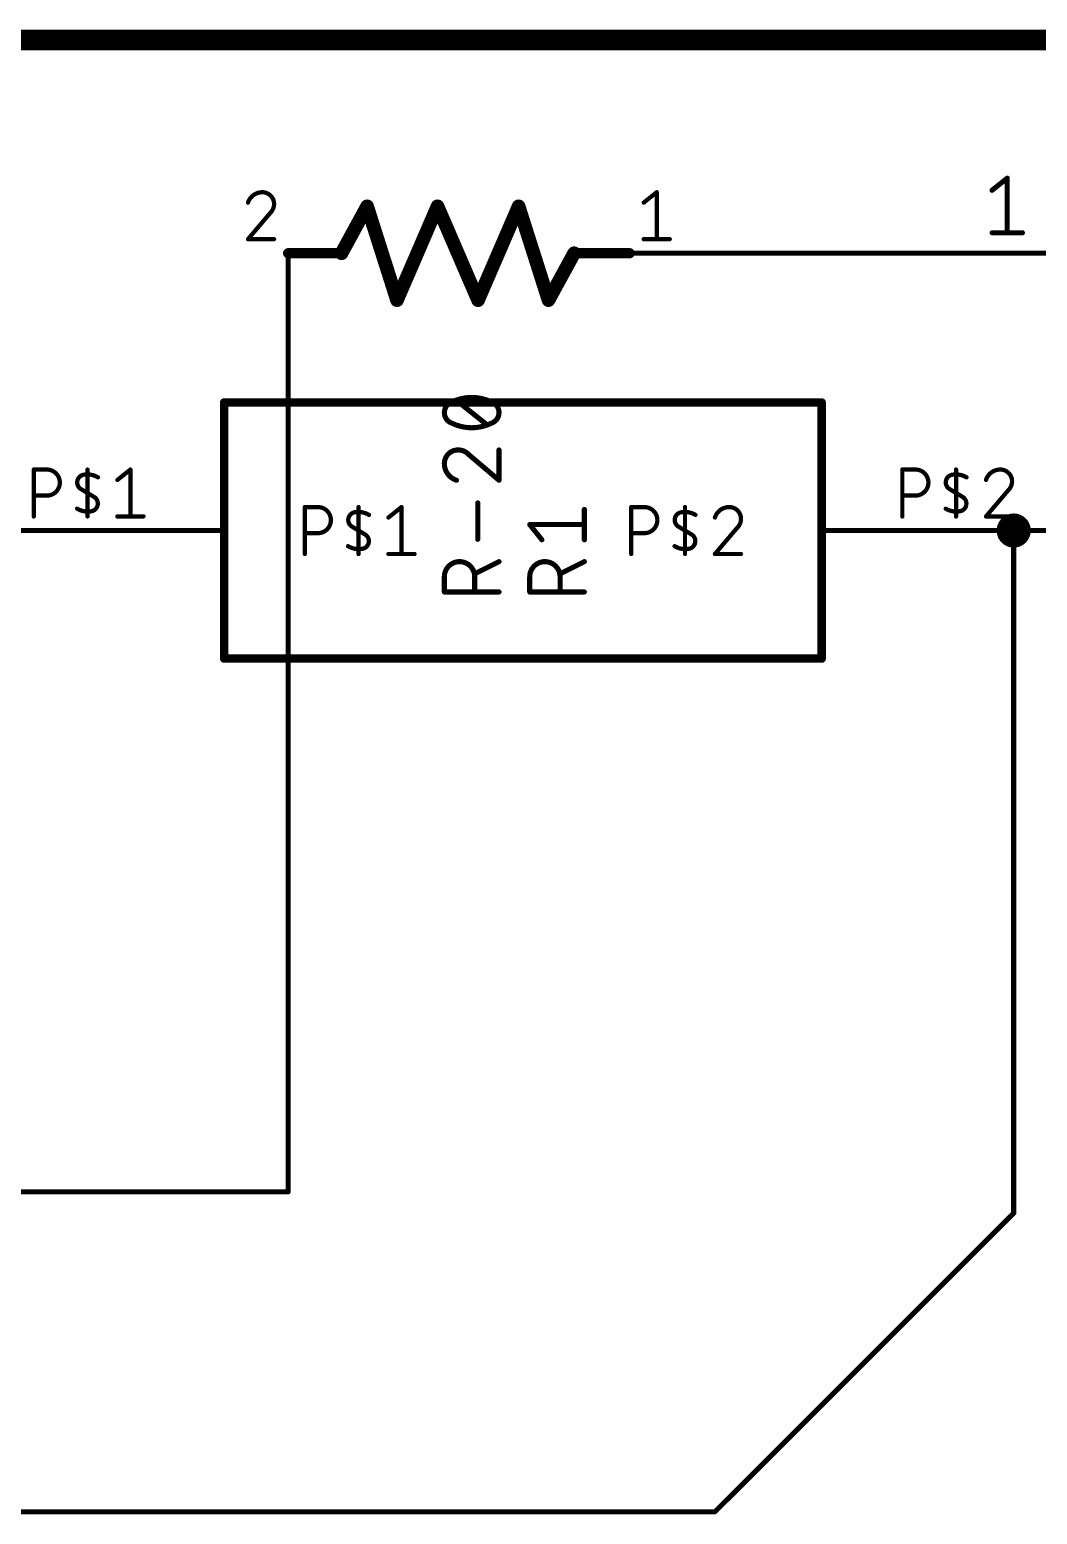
# Model space of a CAD drawing. Extents: x -177 to 163, y -159 to 163.
# Drawn here: x -100.4 to -70.42, y -16.59 to 27.61 of the extents above; entities that cross this region are included whole.
import ezdxf

# ---------------------------------------------------------------- set-up
doc = ezdxf.new("R2010")
doc.units = 0
for name, color, linetype in [('90', 40, 'CONTINUOUS'), ('91', 122, 'CONTINUOUS'), ('94', 12, 'CONTINUOUS'), ('95', 251, 'CONTINUOUS'), ('96', 251, 'CONTINUOUS')]:
    doc.layers.add(name, color=color, linetype=linetype)

msp = doc.modelspace()

# ---------------------------------------------------------------- linework, layer by layer
at = {"layer": '90', "const_width": 0.6096}
msp.add_lwpolyline([(-177.165, 27.305), (-13.335, 27.305)], dxfattribs=at)
at = {"layer": '91', "const_width": 0.1524}
for points in [[(-92.71, 20.955), (-92.71, -6.985)], [(-82.55, 20.955), (-62.865, 20.955)], [(-99.695, 12.7), (-100.965, 12.7)], [(-71.755, 12.7), (-71.12, 12.7)], [(-71.12, 12.7), (-66.04, 12.7)], [(-71.12, -7.62), (-71.12, 12.7)], [(-92.71, -6.985), (-106.045, -6.985)], [(-80.01, -16.51), (-71.12, -7.62)], [(-129.54, -16.51), (-80.01, -16.51)]]:
    msp.add_lwpolyline(points, dxfattribs=at)
at = {"layer": '91'}
for points, const_width in [([(-92.6719, 20.955, 1), (-92.7481, 20.955)], 0.0762), ([(-82.55, 20.9931, 1), (-82.55, 20.9169)], 0.0762), ([(-71.12, 12.446, 1), (-71.12, 12.954, 1), (-71.12, 12.446)], 0.508), ([(-99.695, 12.6619, 1), (-99.695, 12.7381)], 0.0762), ([(-71.755, 12.7381, 1), (-71.755, 12.6619)], 0.0762), ([(-71.12, 12.7381, 1), (-71.12, 12.6619)], 0.0762), ([(-71.0819, 12.7, 1), (-71.1581, 12.7)], 0.0762), ([(-71.12, 12.6619, 1), (-71.12, 12.7381)], 0.0762), ([(-92.7481, -6.985, 1), (-92.6719, -6.985)], 0.0762), ([(-92.71, -7.0231, 1), (-92.71, -6.9469)], 0.0762), ([(-71.1581, -7.62, 1), (-71.0819, -7.62)], 0.0762), ([(-71.0931, -7.6469, 1), (-71.1469, -7.5931)], 0.0762), ([(-80.0369, -16.4831, 1), (-79.9831, -16.5369)], 0.0762), ([(-80.01, -16.5481, 1), (-80.01, -16.4719)], 0.0762)]:
    msp.add_lwpolyline(points, format="xyb", dxfattribs=dict(at, const_width=const_width))
at = {"layer": '94'}
for points, const_width in [([(-91.1225, 20.955), (-90.3605, 22.352)], 0.4064), ([(-90.3605, 22.352), (-89.4715, 19.558)], 0.4064), ([(-89.4715, 19.558), (-88.265, 22.352)], 0.4064), ([(-88.265, 22.352), (-87.0585, 19.558)], 0.4064), ([(-87.0585, 19.558), (-85.852, 22.352)], 0.4064), ([(-85.852, 22.352), (-84.963, 19.558)], 0.4064), ([(-92.71, 20.955), (-91.1225, 20.955)], 0.3048), ([(-84.963, 19.558), (-84.201, 20.955)], 0.4064), ([(-82.55, 20.955), (-84.1375, 20.955)], 0.3048), ([(-84.201, 20.955), (-84.1375, 20.955)], 0.1524), ([(-94.615, 16.51), (-76.835, 16.51)], 0.254), ([(-94.615, 8.89), (-94.615, 16.51)], 0.254), ([(-76.835, 16.51), (-76.835, 8.89)], 0.254), ([(-99.695, 12.7), (-94.615, 12.7)], 0.1524), ([(-71.755, 12.7), (-76.835, 12.7)], 0.1524), ([(-76.835, 8.89), (-94.615, 8.89)], 0.254)]:
    msp.add_lwpolyline(points, dxfattribs=dict(at, const_width=const_width))
for points, const_width in [([(-90.2637, 22.3828, 1), (-90.4573, 22.3212)], 0.2032), ([(-90.2713, 22.3033, 1), (-90.4497, 22.4007)], 0.2032), ([(-88.1717, 22.3923, 1), (-88.3583, 22.3117)], 0.2032), ([(-88.1717, 22.3117, 1), (-88.3583, 22.3923)], 0.2032), ([(-85.7552, 22.3828, 1), (-85.9488, 22.3212)], 0.2032), ([(-85.7587, 22.3117, 1), (-85.9453, 22.3923)], 0.2032), ([(-92.71, 21.0312, 1), (-92.71, 20.8788)], 0.1524), ([(-91.2117, 21.0037, 1), (-91.0333, 20.9063)], 0.2032), ([(-91.1225, 20.8788, 1), (-91.1225, 21.0312)], 0.1524), ([(-84.1118, 20.9063, 1), (-84.2902, 21.0037)], 0.2032), ([(-84.1375, 21.0312, 1), (-84.1375, 20.8788)], 0.1524), ([(-84.201, 20.9931, 1), (-84.201, 20.9169)], 0.0762), ([(-84.1375, 20.9169, 1), (-84.1375, 20.9931)], 0.0762), ([(-82.55, 20.8788, 1), (-82.55, 21.0312)], 0.1524), ([(-89.5648, 19.5983, 1), (-89.3782, 19.5177)], 0.2032), ([(-89.5683, 19.5272, 1), (-89.3747, 19.5888)], 0.2032), ([(-87.1518, 19.5983, 1), (-86.9652, 19.5177)], 0.2032), ([(-87.1518, 19.5177, 1), (-86.9652, 19.5983)], 0.2032), ([(-85.0522, 19.6067, 1), (-84.8738, 19.5093)], 0.2032), ([(-85.0598, 19.5272, 1), (-84.8662, 19.5888)], 0.2032), ([(-94.615, 16.5735, 1), (-94.615, 16.4465)], 0.127), ([(-94.5515, 16.51, 1), (-94.6785, 16.51)], 0.127), ([(-76.7715, 16.51, 1), (-76.8985, 16.51)], 0.127), ([(-76.835, 16.4465, 1), (-76.835, 16.5735)], 0.127), ([(-99.695, 12.7381, 1), (-99.695, 12.6619)], 0.0762), ([(-94.615, 12.6619, 1), (-94.615, 12.7381)], 0.0762), ([(-76.835, 12.7381, 1), (-76.835, 12.6619)], 0.0762), ([(-71.755, 12.6619, 1), (-71.755, 12.7381)], 0.0762), ([(-94.615, 8.9535, 1), (-94.615, 8.8265)], 0.127), ([(-94.6785, 8.89, 1), (-94.5515, 8.89)], 0.127), ([(-76.8985, 8.89, 1), (-76.7715, 8.89)], 0.127), ([(-76.835, 8.8265, 1), (-76.835, 8.9535)], 0.127)]:
    msp.add_lwpolyline(points, format="xyb", dxfattribs=dict(at, const_width=const_width))
at = {"layer": '95'}
for points, const_width in [([(-93.4784, 22.7711, 0.3252), (-93.9052, 22.4607)], 0.127), ([(-93.1291, 22.4219, 0.4142), (-93.4784, 22.7711)], 0.127), ([(-93.4784, 22.8028, 1), (-93.4784, 22.7394)], 0.0635), ([(-93.4784, 22.7394, 1), (-93.4783, 22.8028)], 0.0635), ([(-81.7111, 22.7711, 1), (-81.7746, 22.7711)], 0.0635), ([(-81.723, 22.7463, 1), (-81.7627, 22.7959)], 0.0635), ([(-93.9354, 22.4704, 1), (-93.875, 22.4509)], 0.0635), ([(-93.2455, 22.1502, 0.2053), (-93.1291, 22.4219)], 0.127), ([(-93.2674, 22.1732, 1), (-93.2236, 22.1272)], 0.0635), ([(-93.2213, 22.1296, 1), (-93.2697, 22.1708)], 0.0635), ([(-93.1609, 22.4219, 1), (-93.0974, 22.4219)], 0.0635), ([(-93.0974, 22.4218, 1), (-93.1608, 22.4219)], 0.0635), ([(-82.1507, 22.4854, 1), (-82.1111, 22.4359)], 0.0635), ([(-93.9052, 21.4059, 1), (-93.9052, 21.3424)], 0.0635), ([(-93.9294, 21.3947, 1), (-93.881, 21.3535)], 0.0635), ([(-93.1291, 21.3424, 1), (-93.1291, 21.4059)], 0.0635), ([(-82.1309, 21.4059, 1), (-82.1309, 21.3424)], 0.0635), ([(-81.7746, 21.3741, 1), (-81.7111, 21.3741)], 0.0635), ([(-81.3548, 21.3424, 1), (-81.3548, 21.4059)], 0.0635), ([(-100.2487, 14.5161, 1), (-100.3122, 14.5161)], 0.0635), ([(-100.2805, 14.5479, 1), (-100.2805, 14.4844)], 0.0635), ([(-99.8924, 13.74, 1), (-99.8924, 14.5161)], 0.127), ([(-99.8924, 14.5479, 1), (-99.8924, 14.4844)], 0.0635), ([(-99.8924, 14.4844, 1), (-99.8924, 14.5479)], 0.0635), ([(-98.7974, 14.3609, 0.6917), (-98.875, 13.934)], 0.127), ([(-98.3705, 14.2833, 0.1823), (-98.7974, 14.3609)], 0.127), ([(-98.8031, 14.3921, 1), (-98.7917, 14.3296)], 0.0635), ([(-98.7917, 14.3296, 1), (-98.8031, 14.3921)], 0.0635), ([(-98.6492, 14.5161, 1), (-98.7127, 14.5161)], 0.0635), ([(-98.3868, 14.256, 1), (-98.3542, 14.3105)], 0.0635), ([(-97.8112, 14.2304, 1), (-97.7716, 14.1809)], 0.0635), ([(-97.3716, 14.5161, 1), (-97.4351, 14.5161)], 0.0635), ([(-97.3835, 14.4913, 1), (-97.4232, 14.5409)], 0.0635), ([(-74.403, 14.5161, 1), (-74.4665, 14.5161)], 0.0635), ([(-74.4347, 14.5479, 1), (-74.4347, 14.4844)], 0.0635), ([(-74.0466, 13.74, 1), (-74.0466, 14.5161)], 0.127), ([(-74.0466, 14.5479, 1), (-74.0466, 14.4844)], 0.0635), ([(-74.0466, 14.4844, 1), (-74.0466, 14.5479)], 0.0635), ([(-72.9516, 14.3609, 0.6917), (-73.0292, 13.934)], 0.127), ([(-72.5247, 14.2833, 0.1823), (-72.9516, 14.3609)], 0.127), ([(-72.9573, 14.3921, 1), (-72.9459, 14.3296)], 0.0635), ([(-72.9459, 14.3296, 1), (-72.9573, 14.3921)], 0.0635), ([(-72.8034, 14.5161, 1), (-72.8669, 14.5161)], 0.0635), ([(-72.5411, 14.256, 1), (-72.5084, 14.3105)], 0.0635), ([(-71.5188, 14.5161, 0.3252), (-71.9456, 14.2057)], 0.127), ([(-71.9758, 14.2154, 1), (-71.9154, 14.1959)], 0.0635), ([(-71.1695, 14.1669, 0.4142), (-71.5188, 14.5161)], 0.127), ([(-71.5188, 14.5479, 1), (-71.5188, 14.4844)], 0.0635), ([(-71.5188, 14.4844, 1), (-71.5188, 14.5478)], 0.0635), ([(-71.2859, 13.8952, 0.2053), (-71.1695, 14.1669)], 0.127), ([(-71.1378, 14.1668, 1), (-71.2013, 14.1669)], 0.0635), ([(-71.2013, 14.1669, 1), (-71.1378, 14.1669)], 0.0635), ([(-100.2805, 13.7717, 1), (-100.2805, 13.7082)], 0.0635), ([(-99.8924, 13.7717, 1), (-99.8924, 13.7082)], 0.0635), ([(-99.8924, 13.7082, 1), (-99.8924, 13.7717)], 0.0635), ([(-98.8586, 13.9612, 1), (-98.8913, 13.9068)], 0.0635), ([(-98.8913, 13.9068, 1), (-98.8586, 13.9612)], 0.0635), ([(-98.6646, 13.8448, 1), (-98.6973, 13.7904)], 0.0635), ([(-98.6973, 13.7904, 1), (-98.6646, 13.8448)], 0.0635), ([(-98.5645, 13.2743, 0.6917), (-98.4869, 13.7012)], 0.127), ([(-98.4706, 13.7284, 1), (-98.5033, 13.674)], 0.0635), ([(-98.5033, 13.674, 1), (-98.4706, 13.7284)], 0.0635), ([(-74.4347, 13.7717, 1), (-74.4347, 13.7082)], 0.0635), ([(-74.0466, 13.7717, 1), (-74.0466, 13.7082)], 0.0635), ([(-74.0466, 13.7082, 1), (-74.0466, 13.7717)], 0.0635), ([(-73.0129, 13.9612, 1), (-73.0455, 13.9068)], 0.0635), ([(-73.0455, 13.9068, 1), (-73.0129, 13.9612)], 0.0635), ([(-72.8188, 13.8448, 1), (-72.8515, 13.7904)], 0.0635), ([(-72.8515, 13.7904, 1), (-72.8188, 13.8448)], 0.0635), ([(-72.7188, 13.2743, 0.6917), (-72.6411, 13.7012)], 0.127), ([(-72.6248, 13.7284, 1), (-72.6575, 13.674)], 0.0635), ([(-72.6575, 13.674, 1), (-72.6248, 13.7284)], 0.0635), ([(-71.3078, 13.9182, 1), (-71.264, 13.8722)], 0.0635), ([(-71.2617, 13.8746, 1), (-71.3101, 13.9158)], 0.0635), ([(-98.9751, 13.3792, 1), (-99.0077, 13.3247)], 0.0635), ([(-98.9914, 13.3519, 0.1823), (-98.5645, 13.2743)], 0.127), ([(-98.5702, 13.3056, 1), (-98.5588, 13.2431)], 0.0635), ([(-98.5588, 13.2431, 1), (-98.5702, 13.3056)], 0.0635), ([(-92.2147, 13.4303, 1), (-92.2147, 13.3667)], 0.0635), ([(-92.183, 13.3985, 1), (-92.2465, 13.3985)], 0.0635), ([(-91.8266, 13.4303, 1), (-91.8266, 13.3667)], 0.0635), ([(-91.8266, 12.6224, 1), (-91.8266, 13.3985)], 0.127), ([(-91.8266, 13.3667, 1), (-91.8266, 13.4303)], 0.0635), ([(-90.7316, 13.2433, 0.6917), (-90.8092, 12.8164)], 0.127), ([(-90.3047, 13.1657, 0.1823), (-90.7316, 13.2433)], 0.127), ([(-90.7373, 13.2745, 1), (-90.7259, 13.212)], 0.0635), ([(-90.7259, 13.212, 1), (-90.7373, 13.2745)], 0.0635), ([(-90.5834, 13.3985, 1), (-90.6469, 13.3985)], 0.0635), ([(-89.3058, 13.3985, 1), (-89.3693, 13.3985)], 0.0635), ([(-89.3177, 13.3737, 1), (-89.3574, 13.4233)], 0.0635), ([(-83.8581, 13.3283, 1), (-83.9343, 13.3283)], 0.0762), ([(-82.5005, 13.4303, 1), (-82.5005, 13.3667)], 0.0635), ([(-82.4687, 13.3985, 1), (-82.5322, 13.3985)], 0.0635), ([(-82.1124, 13.4303, 1), (-82.1124, 13.3667)], 0.0635), ([(-82.1124, 12.6224, 1), (-82.1124, 13.3985)], 0.127), ([(-82.1124, 13.3667, 1), (-82.1124, 13.4303)], 0.0635), ([(-81.0174, 13.2433, 0.6917), (-81.095, 12.8164)], 0.127), ([(-80.5905, 13.1657, 0.1823), (-81.0174, 13.2433)], 0.127), ([(-81.0231, 13.2745, 1), (-81.0117, 13.212)], 0.0635), ([(-81.0117, 13.212, 1), (-81.0231, 13.2745)], 0.0635), ([(-80.8692, 13.3985, 1), (-80.9327, 13.3985)], 0.0635), ([(-79.5846, 13.3985, 0.3252), (-80.0114, 13.0881)], 0.127), ([(-79.5846, 13.4303, 1), (-79.5846, 13.3667)], 0.0635), ([(-79.2353, 13.0493, 0.4142), (-79.5846, 13.3985)], 0.127), ([(-79.5846, 13.3668, 1), (-79.5845, 13.4302)], 0.0635), ([(-73.1293, 13.3792, 1), (-73.1619, 13.3247)], 0.0635), ([(-73.1456, 13.3519, 0.1823), (-72.7188, 13.2743)], 0.127), ([(-72.7245, 13.3056, 1), (-72.713, 13.2431)], 0.0635), ([(-72.713, 13.2431, 1), (-72.7245, 13.3056)], 0.0635), ([(-100.3122, 13.1191, 1), (-100.2487, 13.1191)], 0.0635), ([(-98.7127, 13.1191, 1), (-98.6492, 13.1191)], 0.0635), ([(-97.7914, 13.1509, 1), (-97.7914, 13.0874)], 0.0635), ([(-97.4351, 13.1191, 1), (-97.3716, 13.1191)], 0.0635), ([(-97.0153, 13.0874, 1), (-97.0153, 13.1509)], 0.0635), ([(-90.7929, 12.8436, 1), (-90.8255, 12.7892)], 0.0635), ([(-90.8255, 12.7892, 1), (-90.7929, 12.8436)], 0.0635), ([(-90.3211, 13.1384, 1), (-90.2884, 13.1929)], 0.0635), ([(-89.7455, 13.1128, 1), (-89.7058, 13.0633)], 0.0635), ([(-85.492, 12.9005, 1), (-85.5516, 12.8529)], 0.0762), ([(-85.5218, 12.9148, 1), (-85.5218, 12.8386)], 0.0762), ([(-83.8962, 12.8386, 1), (-83.8962, 12.9148)], 0.0762), ([(-81.0786, 12.8436, 1), (-81.1113, 12.7892)], 0.0635), ([(-81.1113, 12.7892, 1), (-81.0786, 12.8436)], 0.0635), ([(-80.6068, 13.1384, 1), (-80.5742, 13.1929)], 0.0635), ([(-80.0416, 13.0978, 1), (-79.9812, 13.0783)], 0.0635), ([(-79.3517, 12.7776, 0.2053), (-79.2353, 13.0493)], 0.127), ([(-79.3736, 12.8006, 1), (-79.3298, 12.7546)], 0.0635), ([(-79.3275, 12.757, 1), (-79.3759, 12.7982)], 0.0635), ([(-79.2671, 13.0493, 1), (-79.2036, 13.0493)], 0.0635), ([(-79.2036, 13.0492, 1), (-79.267, 13.0493)], 0.0635), ([(-74.4665, 13.1191, 1), (-74.403, 13.1191)], 0.0635), ([(-72.8669, 13.1191, 1), (-72.8034, 13.1191)], 0.0635), ([(-71.9456, 13.1509, 1), (-71.9456, 13.0874)], 0.0635), ([(-71.9698, 13.1397, 1), (-71.9214, 13.0985)], 0.0635), ([(-71.1695, 13.0874, 1), (-71.1695, 13.1509)], 0.0635), ([(-92.2147, 12.6541, 1), (-92.2147, 12.5906)], 0.0635), ([(-91.8266, 12.6541, 1), (-91.8266, 12.5906)], 0.0635), ([(-91.8266, 12.5906, 1), (-91.8266, 12.6541)], 0.0635), ([(-90.5988, 12.7272, 1), (-90.6315, 12.6728)], 0.0635), ([(-90.6315, 12.6728, 1), (-90.5988, 12.7272)], 0.0635), ([(-90.4988, 12.1567, 0.6917), (-90.4211, 12.5836)], 0.127), ([(-90.4048, 12.6108, 1), (-90.4375, 12.5564)], 0.0635), ([(-90.4375, 12.5564, 1), (-90.4048, 12.6108)], 0.0635), ([(-85.1903, 12.4014, 1), (-85.1308, 12.449)], 0.0762), ([(-83.9343, 12.4252, 1), (-83.8581, 12.4252)], 0.0762), ([(-82.5005, 12.6541, 1), (-82.5005, 12.5906)], 0.0635), ([(-82.1124, 12.6541, 1), (-82.1124, 12.5906)], 0.0635), ([(-82.1124, 12.5906, 1), (-82.1124, 12.6541)], 0.0635), ([(-80.8846, 12.7272, 1), (-80.9173, 12.6728)], 0.0635), ([(-80.9173, 12.6728, 1), (-80.8846, 12.7272)], 0.0635), ([(-80.7845, 12.1567, 0.6917), (-80.7069, 12.5836)], 0.127), ([(-80.6906, 12.6108, 1), (-80.7233, 12.5564)], 0.0635), ([(-80.7233, 12.5564, 1), (-80.6906, 12.6108)], 0.0635), ([(-92.2465, 12.0015, 1), (-92.183, 12.0015)], 0.0635), ([(-90.9093, 12.2616, 1), (-90.9419, 12.2071)], 0.0635), ([(-90.9256, 12.2343, 0.1823), (-90.4988, 12.1567)], 0.127), ([(-90.6469, 12.0015, 1), (-90.5834, 12.0015)], 0.0635), ([(-90.5045, 12.188, 1), (-90.493, 12.1255)], 0.0635), ([(-90.493, 12.1255, 1), (-90.5045, 12.188)], 0.0635), ([(-89.7256, 12.0333, 1), (-89.7256, 11.9697)], 0.0635), ([(-89.3693, 12.0015, 1), (-89.3058, 12.0015)], 0.0635), ([(-88.9495, 11.9697, 1), (-88.9495, 12.0333)], 0.0635), ([(-82.5322, 12.0015, 1), (-82.4687, 12.0015)], 0.0635), ([(-81.1951, 12.2616, 1), (-81.2277, 12.2071)], 0.0635), ([(-81.2114, 12.2343, 0.1823), (-80.7845, 12.1567)], 0.127), ([(-80.9327, 12.0015, 1), (-80.8692, 12.0015)], 0.0635), ([(-80.7902, 12.188, 1), (-80.7788, 12.1255)], 0.0635), ([(-80.7788, 12.1255, 1), (-80.7902, 12.188)], 0.0635), ([(-80.0114, 12.0333, 1), (-80.0114, 11.9697)], 0.0635), ([(-80.0356, 12.0221, 1), (-79.9872, 11.9809)], 0.0635), ([(-79.2353, 11.9697, 1), (-79.2353, 12.0333)], 0.0635), ([(-84.6187, 11.3228, 1), (-85.5218, 11.3228)], 0.1524), ([(-83.8792, 11.7402, 1), (-83.9132, 11.8084)], 0.0762), ([(-85.4837, 11.3228, 1), (-85.5599, 11.3228)], 0.0762), ([(-85.5599, 11.3228, 1), (-85.4837, 11.3228)], 0.0762), ([(-84.5806, 11.3228, 1), (-84.6568, 11.3228)], 0.0762), ([(-84.6568, 11.3228, 1), (-84.5806, 11.3228)], 0.0762), ([(-84.6357, 11.4471, 1), (-84.6016, 11.379)], 0.0762), ([(-85.5218, 10.9093, 1), (-85.5218, 10.8331)], 0.0762), ([(-85.5599, 10.8712, 1), (-85.4837, 10.8712)], 0.0762), ([(-84.6568, 10.8712, 1), (-84.5806, 10.8712)], 0.0762), ([(-83.8962, 10.8331, 1), (-83.8962, 10.9093)], 0.0762)]:
    msp.add_lwpolyline(points, format="xyb", dxfattribs=dict(at, const_width=const_width))
for points, const_width in [([(-82.1309, 22.4607), (-81.7428, 22.7711)], 0.127), ([(-81.7428, 22.7711), (-81.7428, 21.3741)], 0.127), ([(-93.2455, 22.1502), (-93.9052, 21.3741)], 0.127), ([(-93.9052, 21.3741), (-93.1291, 21.3741)], 0.127), ([(-82.1309, 21.3741), (-81.3548, 21.3741)], 0.127), ([(-100.2805, 13.1191), (-100.2805, 14.5161)], 0.127), ([(-100.2805, 14.5161), (-99.8924, 14.5161)], 0.127), ([(-98.681, 13.1191), (-98.681, 14.5161)], 0.127), ([(-97.7914, 14.2057), (-97.4034, 14.5161)], 0.127), ([(-97.4034, 14.5161), (-97.4034, 13.1191)], 0.127), ([(-74.4347, 13.1191), (-74.4347, 14.5161)], 0.127), ([(-74.4347, 14.5161), (-74.0466, 14.5161)], 0.127), ([(-72.8352, 13.1191), (-72.8352, 14.5161)], 0.127), ([(-99.8924, 13.74), (-100.2805, 13.74)], 0.127), ([(-98.681, 13.8176), (-98.875, 13.934)], 0.127), ([(-98.681, 13.8176), (-98.4869, 13.7012)], 0.127), ([(-74.0466, 13.74), (-74.4347, 13.74)], 0.127), ([(-72.8352, 13.8176), (-73.0292, 13.934)], 0.127), ([(-72.8352, 13.8176), (-72.6411, 13.7012)], 0.127), ([(-71.2859, 13.8952), (-71.9456, 13.1191)], 0.127), ([(-92.2147, 12.0015), (-92.2147, 13.3985)], 0.127), ([(-92.2147, 13.3985), (-91.8266, 13.3985)], 0.127), ([(-90.6152, 12.0015), (-90.6152, 13.3985)], 0.127), ([(-89.7256, 13.0881), (-89.3376, 13.3985)], 0.127), ([(-89.3376, 13.3985), (-89.3376, 12.0015)], 0.127), ([(-83.8962, 12.4252), (-83.8962, 13.3283)], 0.1524), ([(-82.5005, 12.0015), (-82.5005, 13.3985)], 0.127), ([(-82.5005, 13.3985), (-82.1124, 13.3985)], 0.127), ([(-80.901, 12.0015), (-80.901, 13.3985)], 0.127), ([(-97.7914, 13.1191), (-97.0153, 13.1191)], 0.127), ([(-90.6152, 12.7), (-90.8092, 12.8164)], 0.127), ([(-85.1606, 12.4252), (-85.5218, 12.8767)], 0.1524), ([(-85.5218, 12.8767), (-83.8962, 12.8767)], 0.1524), ([(-80.901, 12.7), (-81.095, 12.8164)], 0.127), ([(-79.3517, 12.7776), (-80.0114, 12.0015)], 0.127), ([(-71.9456, 13.1191), (-71.1695, 13.1191)], 0.127), ([(-91.8266, 12.6224), (-92.2147, 12.6224)], 0.127), ([(-90.6152, 12.7), (-90.4211, 12.5836)], 0.127), ([(-82.1124, 12.6224), (-82.5005, 12.6224)], 0.127), ([(-80.901, 12.7), (-80.7069, 12.5836)], 0.127), ([(-89.7256, 12.0015), (-88.9495, 12.0015)], 0.127), ([(-80.0114, 12.0015), (-79.2353, 12.0015)], 0.127), ([(-83.8962, 11.7743), (-84.6187, 11.4131)], 0.1524), ([(-85.5218, 10.8712), (-85.5218, 11.3228)], 0.1524), ([(-84.6187, 11.3228), (-84.6187, 10.8712)], 0.1524), ([(-83.8962, 10.8712), (-85.5218, 10.8712)], 0.1524)]:
    msp.add_lwpolyline(points, dxfattribs=dict(at, const_width=const_width))
at = {"layer": '96', "const_width": 0.1524}
for points in [[(-71.7641, 22.829), (-71.3126, 23.1902)], [(-71.3126, 23.1902), (-71.3126, 21.5646)], [(-71.7641, 21.5646), (-70.861, 21.5646)], [(-86.7974, 15.8501), (-87.7006, 16.5726)], [(-87.3393, 14.9643), (-86.4362, 14.1967)], [(-86.4362, 14.1967), (-86.4362, 15.0998)], [(-87.0684, 12.4391), (-87.0684, 13.5228)], [(-86.4362, 11.7743), (-87.1587, 11.4131)], [(-88.0618, 10.8712), (-88.0618, 11.3228)], [(-87.1587, 11.3228), (-87.1587, 10.8712)], [(-86.4362, 10.8712), (-88.0618, 10.8712)]]:
    msp.add_lwpolyline(points, dxfattribs=at)
at = {"layer": '96'}
for points, const_width in [([(-71.2745, 23.1902, 1), (-71.3507, 23.1902)], 0.0762), ([(-71.2888, 23.1604, 1), (-71.3364, 23.22)], 0.0762), ([(-71.7879, 22.8587, 1), (-71.7403, 22.7992)], 0.0762), ([(-71.7641, 21.6027, 1), (-71.7641, 21.5265)], 0.0762), ([(-71.3507, 21.5646, 1), (-71.2745, 21.5646)], 0.0762), ([(-70.861, 21.5265, 1), (-70.861, 21.6027)], 0.0762), ([(-87.836, 16.5275, 0.3205), (-88.0618, 16.2114)], 0.1524), ([(-87.249, 16.6629, 0.1139), (-87.836, 16.5275)], 0.1524), ([(-87.8527, 16.5617, 1), (-87.8193, 16.4932)], 0.0762), ([(-87.8237, 16.4914, 1), (-87.8484, 16.5635)], 0.0762), ([(-87.6768, 16.6024, 1), (-87.7244, 16.5429)], 0.0762), ([(-86.662, 16.5275, 0.1139), (-87.249, 16.6629)], 0.1524), ([(-87.249, 16.701, 1), (-87.249, 16.6248)], 0.0762), ([(-87.249, 16.6248, 1), (-87.249, 16.701)], 0.0762), ([(-86.4362, 16.2114, 0.3205), (-86.662, 16.5275)], 0.1524), ([(-86.6496, 16.5635, 1), (-86.6743, 16.4914)], 0.0762), ([(-86.6787, 16.4932, 1), (-86.6453, 16.5617)], 0.0762), ([(-88.0618, 16.2114, 0.3205), (-87.836, 15.8953)], 0.1524), ([(-88.0237, 16.2114, 1), (-88.0999, 16.2114)], 0.0762), ([(-88.0999, 16.2114, 1), (-88.0237, 16.2114)], 0.0762), ([(-87.836, 15.8953, 0.1139), (-87.249, 15.7598)], 0.1524), ([(-87.8193, 15.9295, 1), (-87.8527, 15.861)], 0.0762), ([(-87.8484, 15.8593, 1), (-87.8237, 15.9313)], 0.0762), ([(-87.249, 15.7598, 0.1139), (-86.662, 15.8953)], 0.1524), ([(-86.8212, 15.8204, 1), (-86.7736, 15.8799)], 0.0762), ([(-86.662, 15.8953, 0.3205), (-86.4362, 16.2114)], 0.1524), ([(-86.6743, 15.9313, 1), (-86.6496, 15.8593)], 0.0762), ([(-86.6453, 15.861, 1), (-86.6787, 15.9295)], 0.0762), ([(-86.3981, 16.2114, 1), (-86.4743, 16.2114)], 0.0762), ([(-86.4743, 16.2114, 1), (-86.3981, 16.2114)], 0.0762), ([(-87.249, 15.7979, 1), (-87.249, 15.7217)], 0.0762), ([(-87.249, 15.7217, 1), (-87.249, 15.7979)], 0.0762), ([(-87.6554, 15.0998, 0.4142), (-88.0618, 14.6934)], 0.1524), ([(-87.3393, 14.9643, 0.2053), (-87.6554, 15.0998)], 0.1524), ([(-87.6554, 15.1379, 1), (-87.6554, 15.0617)], 0.0762), ([(-87.6554, 15.0617, 1), (-87.6554, 15.1379)], 0.0762), ([(-87.3146, 14.9934, 1), (-87.364, 14.9353)], 0.0762), ([(-87.3669, 14.9381, 1), (-87.3117, 14.9906)], 0.0762), ([(-86.3981, 15.0998, 1), (-86.4743, 15.0998)], 0.0762), ([(-88.0618, 14.6934, 0.3252), (-87.7006, 14.1967)], 0.1524), ([(-88.0237, 14.6934, 1), (-88.0999, 14.6934)], 0.0762), ([(-88.0999, 14.6934, 1), (-88.0237, 14.6934)], 0.0762), ([(-87.7123, 14.1605, 1), (-87.6888, 14.2329)], 0.0762), ([(-86.4743, 14.1967, 1), (-86.3981, 14.1967)], 0.0762), ([(-86.4609, 14.1677, 1), (-86.4115, 14.2257)], 0.0762), ([(-87.0303, 13.5228, 1), (-87.1065, 13.5228)], 0.0762), ([(-87.1065, 12.4391, 1), (-87.0303, 12.4391)], 0.0762), ([(-87.1587, 11.3228, 1), (-88.0618, 11.3228)], 0.1524), ([(-86.4192, 11.7402, 1), (-86.4532, 11.8084)], 0.0762), ([(-88.0237, 11.3228, 1), (-88.0999, 11.3228)], 0.0762), ([(-88.0999, 11.3228, 1), (-88.0237, 11.3228)], 0.0762), ([(-87.1206, 11.3228, 1), (-87.1968, 11.3228)], 0.0762), ([(-87.1968, 11.3228, 1), (-87.1206, 11.3228)], 0.0762), ([(-87.1757, 11.4471, 1), (-87.1416, 11.379)], 0.0762), ([(-88.0618, 10.9093, 1), (-88.0618, 10.8331)], 0.0762), ([(-88.0999, 10.8712, 1), (-88.0237, 10.8712)], 0.0762), ([(-87.1968, 10.8712, 1), (-87.1206, 10.8712)], 0.0762), ([(-86.4362, 10.8331, 1), (-86.4362, 10.9093)], 0.0762)]:
    msp.add_lwpolyline(points, format="xyb", dxfattribs=dict(at, const_width=const_width))

doc.saveas('drawing.dxf')
